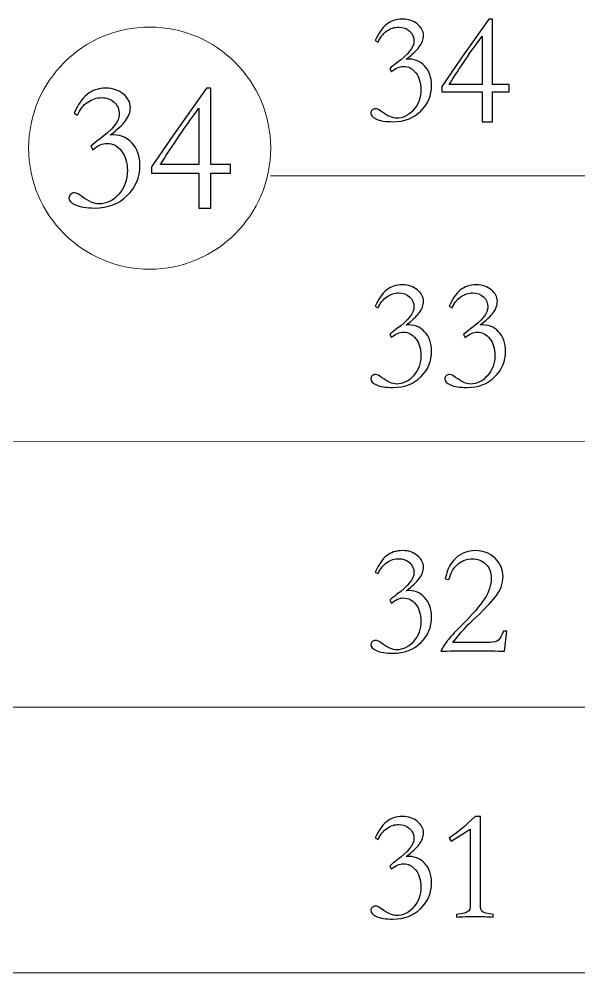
# Model space of a CAD drawing. Header units: millimetres. Extents: x 242 to 1026, y -183 to 372.
# Drawn here: x 576.04 to 585.66, y 159.07 to 175.46 of the extents above; entities that cross this region are included whole.
import ezdxf

# ---------------------------------------------------------------- set-up
doc = ezdxf.new("R2010")
doc.units = ezdxf.units.MM
doc.header["$LTSCALE"] = 30.734
doc.layers.add('layer 1', color=7, linetype='CONTINUOUS')

msp = doc.modelspace()

# ---------------------------------------------------------------- linework, layer by layer
at = {"layer": 'layer 1'}
for points, knots in [([(582.215, 175.062), (582.215, 175.062), (582.166, 175.089), (582.166, 175.089), (582.166, 175.089), (582.219, 175.213), (582.282, 175.306), (582.356, 175.366), (582.356, 175.366), (582.43, 175.427), (582.523, 175.457), (582.635, 175.457), (582.635, 175.457), (582.736, 175.457), (582.821, 175.428), (582.89, 175.371), (582.89, 175.371), (582.958, 175.313), (582.993, 175.249), (582.993, 175.178), (582.993, 175.178), (582.993, 175.108), (582.969, 175.041), (582.921, 174.978), (582.921, 174.978), (582.873, 174.915), (582.799, 174.845), (582.697, 174.769), (582.697, 174.769), (582.829, 174.778), (582.935, 174.739), (583.014, 174.653), (583.014, 174.653), (583.094, 174.566), (583.134, 174.455), (583.134, 174.319), (583.134, 174.319), (583.134, 174.144), (583.071, 173.996), (582.947, 173.875), (582.947, 173.875), (582.822, 173.754), (582.663, 173.694), (582.47, 173.694), (582.47, 173.694), (582.345, 173.694), (582.25, 173.708), (582.185, 173.738), (582.185, 173.738), (582.12, 173.768), (582.088, 173.803), (582.088, 173.843), (582.088, 173.843), (582.088, 173.861), (582.096, 173.877), (582.114, 173.893), (582.114, 173.893), (582.131, 173.908), (582.149, 173.916), (582.169, 173.916), (582.169, 173.916), (582.2, 173.916), (582.235, 173.899), (582.275, 173.867), (582.275, 173.867), (582.376, 173.791), (582.462, 173.753), (582.532, 173.753), (582.532, 173.753), (582.642, 173.753), (582.739, 173.801), (582.823, 173.897), (582.823, 173.897), (582.907, 173.992), (582.949, 174.109), (582.949, 174.246), (582.949, 174.246), (582.949, 174.362), (582.921, 174.457), (582.864, 174.532), (582.864, 174.532), (582.807, 174.607), (582.735, 174.645), (582.649, 174.645), (582.649, 174.645), (582.582, 174.645), (582.513, 174.614), (582.443, 174.552), (582.443, 174.552), (582.443, 174.552), (582.413, 174.604), (582.413, 174.604), (582.413, 174.604), (582.449, 174.636), (582.489, 174.669), (582.532, 174.701), (582.532, 174.701), (582.731, 174.848), (582.83, 174.971), (582.83, 175.073), (582.83, 175.073), (582.83, 175.147), (582.805, 175.206), (582.756, 175.251), (582.756, 175.251), (582.706, 175.297), (582.644, 175.319), (582.57, 175.319), (582.57, 175.319), (582.498, 175.319), (582.43, 175.297), (582.366, 175.253), (582.366, 175.253), (582.301, 175.208), (582.251, 175.145), (582.215, 175.062)], [0, 0, 0, 0, 0.033333, 0.033333, 0.033333, 0.033333, 0.066667, 0.066667, 0.066667, 0.066667, 0.1, 0.1, 0.1, 0.1, 0.133333, 0.133333, 0.133333, 0.133333, 0.166667, 0.166667, 0.166667, 0.166667, 0.2, 0.2, 0.2, 0.2, 0.233333, 0.233333, 0.233333, 0.233333, 0.266667, 0.266667, 0.266667, 0.266667, 0.3, 0.3, 0.3, 0.3, 0.333333, 0.333333, 0.333333, 0.333333, 0.366667, 0.366667, 0.366667, 0.366667, 0.4, 0.4, 0.4, 0.4, 0.433333, 0.433333, 0.433333, 0.433333, 0.466667, 0.466667, 0.466667, 0.466667, 0.5, 0.5, 0.5, 0.5, 0.533333, 0.533333, 0.533333, 0.533333, 0.566667, 0.566667, 0.566667, 0.566667, 0.6, 0.6, 0.6, 0.6, 0.633333, 0.633333, 0.633333, 0.633333, 0.666667, 0.666667, 0.666667, 0.666667, 0.7, 0.7, 0.7, 0.7, 0.733333, 0.733333, 0.733333, 0.733333, 0.766667, 0.766667, 0.766667, 0.766667, 0.8, 0.8, 0.8, 0.8, 0.833333, 0.833333, 0.833333, 0.833333, 0.866667, 0.866667, 0.866667, 0.866667, 0.9, 0.9, 0.9, 0.9, 0.933333, 0.933333, 0.933333, 0.933333, 1, 1, 1, 1]), ([(584.114, 175.457), (584.114, 175.457), (584.179, 175.457), (584.179, 175.457), (584.179, 175.457), (584.179, 175.457), (584.179, 174.333), (584.179, 174.333), (584.179, 174.333), (584.179, 174.333), (584.467, 174.333), (584.467, 174.333), (584.467, 174.333), (584.467, 174.333), (584.467, 174.208), (584.467, 174.208), (584.467, 174.208), (584.467, 174.208), (584.179, 174.208), (584.179, 174.208), (584.179, 174.208), (584.179, 174.208), (584.179, 173.694), (584.179, 173.694), (584.179, 173.694), (584.179, 173.694), (584.001, 173.694), (584.001, 173.694), (584.001, 173.694), (584.001, 173.694), (584.001, 174.208), (584.001, 174.208), (584.001, 174.208), (584.001, 174.208), (583.307, 174.208), (583.307, 174.208), (583.307, 174.208), (583.307, 174.208), (583.307, 174.298), (583.307, 174.298), (583.307, 174.298), (583.307, 174.298), (583.629, 174.769), (583.629, 174.769), (583.629, 174.769), (583.629, 174.769), (584.114, 175.457), (584.114, 175.457)], [0, 0, 0, 0, 0.076923, 0.076923, 0.076923, 0.076923, 0.153846, 0.153846, 0.153846, 0.153846, 0.230769, 0.230769, 0.230769, 0.230769, 0.307692, 0.307692, 0.307692, 0.307692, 0.384615, 0.384615, 0.384615, 0.384615, 0.461538, 0.461538, 0.461538, 0.461538, 0.538462, 0.538462, 0.538462, 0.538462, 0.615385, 0.615385, 0.615385, 0.615385, 0.692308, 0.692308, 0.692308, 0.692308, 0.769231, 0.769231, 0.769231, 0.769231, 0.846154, 0.846154, 0.846154, 0.846154, 1, 1, 1, 1]), ([(584.001, 174.333), (584.001, 174.333), (584.001, 175.165), (584.001, 175.165), (584.001, 175.165), (583.755, 174.823), (583.567, 174.546), (583.437, 174.333), (583.437, 174.333), (583.437, 174.333), (584.001, 174.333), (584.001, 174.333)], [0, 0, 0, 0, 0.25, 0.25, 0.25, 0.25, 0.5, 0.5, 0.5, 0.5, 1, 1, 1, 1]), ([(577.05, 173.808), (577.05, 173.808), (576.993, 173.839), (576.993, 173.839), (576.993, 173.839), (577.054, 173.985), (577.128, 174.093), (577.214, 174.163), (577.214, 174.163), (577.3, 174.234), (577.409, 174.269), (577.54, 174.269), (577.54, 174.269), (577.658, 174.269), (577.757, 174.235), (577.837, 174.168), (577.837, 174.168), (577.917, 174.101), (577.957, 174.026), (577.957, 173.944), (577.957, 173.944), (577.957, 173.861), (577.929, 173.783), (577.873, 173.71), (577.873, 173.71), (577.817, 173.636), (577.73, 173.555), (577.612, 173.466), (577.612, 173.466), (577.766, 173.477), (577.889, 173.432), (577.982, 173.33), (577.982, 173.33), (578.075, 173.229), (578.121, 173.1), (578.121, 172.942), (578.121, 172.942), (578.121, 172.737), (578.048, 172.564), (577.903, 172.423), (577.903, 172.423), (577.758, 172.282), (577.572, 172.211), (577.347, 172.211), (577.347, 172.211), (577.201, 172.211), (577.091, 172.229), (577.015, 172.264), (577.015, 172.264), (576.939, 172.298), (576.901, 172.339), (576.901, 172.385), (576.901, 172.385), (576.901, 172.406), (576.911, 172.426), (576.931, 172.444), (576.931, 172.444), (576.951, 172.462), (576.973, 172.471), (576.996, 172.471), (576.996, 172.471), (577.032, 172.471), (577.073, 172.452), (577.119, 172.414), (577.119, 172.414), (577.237, 172.325), (577.337, 172.281), (577.419, 172.281), (577.419, 172.281), (577.548, 172.281), (577.661, 172.337), (577.759, 172.448), (577.759, 172.448), (577.857, 172.56), (577.906, 172.696), (577.906, 172.856), (577.906, 172.856), (577.906, 172.991), (577.873, 173.102), (577.807, 173.19), (577.807, 173.19), (577.74, 173.277), (577.657, 173.321), (577.555, 173.321), (577.555, 173.321), (577.477, 173.321), (577.397, 173.285), (577.315, 173.213), (577.315, 173.213), (577.315, 173.213), (577.28, 173.273), (577.28, 173.273), (577.28, 173.273), (577.323, 173.311), (577.369, 173.349), (577.419, 173.387), (577.419, 173.387), (577.651, 173.558), (577.767, 173.702), (577.767, 173.82), (577.767, 173.82), (577.767, 173.907), (577.738, 173.976), (577.68, 174.029), (577.68, 174.029), (577.622, 174.082), (577.55, 174.108), (577.464, 174.108), (577.464, 174.108), (577.379, 174.108), (577.3, 174.082), (577.225, 174.03), (577.225, 174.03), (577.15, 173.979), (577.092, 173.905), (577.05, 173.808)], [0, 0, 0, 0, 0.033333, 0.033333, 0.033333, 0.033333, 0.066667, 0.066667, 0.066667, 0.066667, 0.1, 0.1, 0.1, 0.1, 0.133333, 0.133333, 0.133333, 0.133333, 0.166667, 0.166667, 0.166667, 0.166667, 0.2, 0.2, 0.2, 0.2, 0.233333, 0.233333, 0.233333, 0.233333, 0.266667, 0.266667, 0.266667, 0.266667, 0.3, 0.3, 0.3, 0.3, 0.333333, 0.333333, 0.333333, 0.333333, 0.366667, 0.366667, 0.366667, 0.366667, 0.4, 0.4, 0.4, 0.4, 0.433333, 0.433333, 0.433333, 0.433333, 0.466667, 0.466667, 0.466667, 0.466667, 0.5, 0.5, 0.5, 0.5, 0.533333, 0.533333, 0.533333, 0.533333, 0.566667, 0.566667, 0.566667, 0.566667, 0.6, 0.6, 0.6, 0.6, 0.633333, 0.633333, 0.633333, 0.633333, 0.666667, 0.666667, 0.666667, 0.666667, 0.7, 0.7, 0.7, 0.7, 0.733333, 0.733333, 0.733333, 0.733333, 0.766667, 0.766667, 0.766667, 0.766667, 0.8, 0.8, 0.8, 0.8, 0.833333, 0.833333, 0.833333, 0.833333, 0.866667, 0.866667, 0.866667, 0.866667, 0.9, 0.9, 0.9, 0.9, 0.933333, 0.933333, 0.933333, 0.933333, 1, 1, 1, 1]), ([(579.265, 174.269), (579.265, 174.269), (579.341, 174.269), (579.341, 174.269), (579.341, 174.269), (579.341, 174.269), (579.341, 172.957), (579.341, 172.957), (579.341, 172.957), (579.341, 172.957), (579.676, 172.957), (579.676, 172.957), (579.676, 172.957), (579.676, 172.957), (579.676, 172.812), (579.676, 172.812), (579.676, 172.812), (579.676, 172.812), (579.341, 172.812), (579.341, 172.812), (579.341, 172.812), (579.341, 172.812), (579.341, 172.211), (579.341, 172.211), (579.341, 172.211), (579.341, 172.211), (579.133, 172.211), (579.133, 172.211), (579.133, 172.211), (579.133, 172.211), (579.133, 172.812), (579.133, 172.812), (579.133, 172.812), (579.133, 172.812), (578.323, 172.812), (578.323, 172.812), (578.323, 172.812), (578.323, 172.812), (578.323, 172.916), (578.323, 172.916), (578.323, 172.916), (578.323, 172.916), (578.7, 173.466), (578.7, 173.466), (578.7, 173.466), (578.7, 173.466), (579.265, 174.269), (579.265, 174.269)], [0, 0, 0, 0, 0.076923, 0.076923, 0.076923, 0.076923, 0.153846, 0.153846, 0.153846, 0.153846, 0.230769, 0.230769, 0.230769, 0.230769, 0.307692, 0.307692, 0.307692, 0.307692, 0.384615, 0.384615, 0.384615, 0.384615, 0.461538, 0.461538, 0.461538, 0.461538, 0.538462, 0.538462, 0.538462, 0.538462, 0.615385, 0.615385, 0.615385, 0.615385, 0.692308, 0.692308, 0.692308, 0.692308, 0.769231, 0.769231, 0.769231, 0.769231, 0.846154, 0.846154, 0.846154, 0.846154, 1, 1, 1, 1]), ([(579.133, 172.957), (579.133, 172.957), (579.133, 173.928), (579.133, 173.928), (579.133, 173.928), (578.846, 173.53), (578.627, 173.206), (578.475, 172.957), (578.475, 172.957), (578.475, 172.957), (579.133, 172.957), (579.133, 172.957)], [0, 0, 0, 0, 0.25, 0.25, 0.25, 0.25, 0.5, 0.5, 0.5, 0.5, 1, 1, 1, 1]), ([(582.215, 170.495), (582.215, 170.495), (582.166, 170.522), (582.166, 170.522), (582.166, 170.522), (582.219, 170.647), (582.282, 170.739), (582.356, 170.8), (582.356, 170.8), (582.43, 170.86), (582.523, 170.89), (582.635, 170.89), (582.635, 170.89), (582.736, 170.89), (582.821, 170.862), (582.89, 170.804), (582.89, 170.804), (582.958, 170.746), (582.993, 170.682), (582.993, 170.611), (582.993, 170.611), (582.993, 170.541), (582.969, 170.474), (582.921, 170.411), (582.921, 170.411), (582.873, 170.348), (582.799, 170.278), (582.697, 170.202), (582.697, 170.202), (582.829, 170.211), (582.935, 170.172), (583.014, 170.086), (583.014, 170.086), (583.094, 169.999), (583.134, 169.888), (583.134, 169.753), (583.134, 169.753), (583.134, 169.577), (583.071, 169.429), (582.947, 169.308), (582.947, 169.308), (582.822, 169.187), (582.663, 169.127), (582.47, 169.127), (582.47, 169.127), (582.345, 169.127), (582.25, 169.142), (582.185, 169.171), (582.185, 169.171), (582.12, 169.201), (582.088, 169.236), (582.088, 169.276), (582.088, 169.276), (582.088, 169.294), (582.096, 169.31), (582.114, 169.326), (582.114, 169.326), (582.131, 169.341), (582.149, 169.349), (582.169, 169.349), (582.169, 169.349), (582.2, 169.349), (582.235, 169.333), (582.275, 169.3), (582.275, 169.3), (582.376, 169.224), (582.462, 169.186), (582.532, 169.186), (582.532, 169.186), (582.642, 169.186), (582.739, 169.234), (582.823, 169.33), (582.823, 169.33), (582.907, 169.426), (582.949, 169.542), (582.949, 169.679), (582.949, 169.679), (582.949, 169.795), (582.921, 169.89), (582.864, 169.965), (582.864, 169.965), (582.807, 170.04), (582.735, 170.078), (582.649, 170.078), (582.649, 170.078), (582.582, 170.078), (582.513, 170.047), (582.443, 169.986), (582.443, 169.986), (582.443, 169.986), (582.413, 170.037), (582.413, 170.037), (582.413, 170.037), (582.449, 170.07), (582.489, 170.102), (582.532, 170.135), (582.532, 170.135), (582.731, 170.281), (582.83, 170.405), (582.83, 170.506), (582.83, 170.506), (582.83, 170.58), (582.805, 170.639), (582.756, 170.685), (582.756, 170.685), (582.706, 170.73), (582.644, 170.752), (582.57, 170.752), (582.57, 170.752), (582.498, 170.752), (582.43, 170.73), (582.366, 170.686), (582.366, 170.686), (582.301, 170.642), (582.251, 170.578), (582.215, 170.495)], [0, 0, 0, 0, 0.033333, 0.033333, 0.033333, 0.033333, 0.066667, 0.066667, 0.066667, 0.066667, 0.1, 0.1, 0.1, 0.1, 0.133333, 0.133333, 0.133333, 0.133333, 0.166667, 0.166667, 0.166667, 0.166667, 0.2, 0.2, 0.2, 0.2, 0.233333, 0.233333, 0.233333, 0.233333, 0.266667, 0.266667, 0.266667, 0.266667, 0.3, 0.3, 0.3, 0.3, 0.333333, 0.333333, 0.333333, 0.333333, 0.366667, 0.366667, 0.366667, 0.366667, 0.4, 0.4, 0.4, 0.4, 0.433333, 0.433333, 0.433333, 0.433333, 0.466667, 0.466667, 0.466667, 0.466667, 0.5, 0.5, 0.5, 0.5, 0.533333, 0.533333, 0.533333, 0.533333, 0.566667, 0.566667, 0.566667, 0.566667, 0.6, 0.6, 0.6, 0.6, 0.633333, 0.633333, 0.633333, 0.633333, 0.666667, 0.666667, 0.666667, 0.666667, 0.7, 0.7, 0.7, 0.7, 0.733333, 0.733333, 0.733333, 0.733333, 0.766667, 0.766667, 0.766667, 0.766667, 0.8, 0.8, 0.8, 0.8, 0.833333, 0.833333, 0.833333, 0.833333, 0.866667, 0.866667, 0.866667, 0.866667, 0.9, 0.9, 0.9, 0.9, 0.933333, 0.933333, 0.933333, 0.933333, 1, 1, 1, 1]), ([(583.486, 170.495), (583.486, 170.495), (583.437, 170.522), (583.437, 170.522), (583.437, 170.522), (583.489, 170.647), (583.553, 170.739), (583.627, 170.8), (583.627, 170.8), (583.701, 170.86), (583.794, 170.89), (583.906, 170.89), (583.906, 170.89), (584.007, 170.89), (584.092, 170.862), (584.16, 170.804), (584.16, 170.804), (584.229, 170.746), (584.263, 170.682), (584.263, 170.611), (584.263, 170.611), (584.263, 170.541), (584.24, 170.474), (584.192, 170.411), (584.192, 170.411), (584.144, 170.348), (584.069, 170.278), (583.968, 170.202), (583.968, 170.202), (584.1, 170.211), (584.206, 170.172), (584.285, 170.086), (584.285, 170.086), (584.365, 169.999), (584.404, 169.888), (584.404, 169.753), (584.404, 169.753), (584.404, 169.577), (584.342, 169.429), (584.217, 169.308), (584.217, 169.308), (584.093, 169.187), (583.934, 169.127), (583.741, 169.127), (583.741, 169.127), (583.616, 169.127), (583.521, 169.142), (583.456, 169.171), (583.456, 169.171), (583.391, 169.201), (583.359, 169.236), (583.359, 169.276), (583.359, 169.276), (583.359, 169.294), (583.367, 169.31), (583.384, 169.326), (583.384, 169.326), (583.401, 169.341), (583.42, 169.349), (583.44, 169.349), (583.44, 169.349), (583.47, 169.349), (583.506, 169.333), (583.545, 169.3), (583.545, 169.3), (583.647, 169.224), (583.732, 169.186), (583.803, 169.186), (583.803, 169.186), (583.913, 169.186), (584.01, 169.234), (584.094, 169.33), (584.094, 169.33), (584.178, 169.426), (584.22, 169.542), (584.22, 169.679), (584.22, 169.679), (584.22, 169.795), (584.192, 169.89), (584.135, 169.965), (584.135, 169.965), (584.078, 170.04), (584.006, 170.078), (583.919, 170.078), (583.919, 170.078), (583.852, 170.078), (583.784, 170.047), (583.713, 169.986), (583.713, 169.986), (583.713, 169.986), (583.684, 170.037), (583.684, 170.037), (583.684, 170.037), (583.72, 170.07), (583.76, 170.102), (583.803, 170.135), (583.803, 170.135), (584.002, 170.281), (584.101, 170.405), (584.101, 170.506), (584.101, 170.506), (584.101, 170.58), (584.076, 170.639), (584.026, 170.685), (584.026, 170.685), (583.977, 170.73), (583.915, 170.752), (583.841, 170.752), (583.841, 170.752), (583.769, 170.752), (583.7, 170.73), (583.636, 170.686), (583.636, 170.686), (583.572, 170.642), (583.522, 170.578), (583.486, 170.495)], [0, 0, 0, 0, 0.033333, 0.033333, 0.033333, 0.033333, 0.066667, 0.066667, 0.066667, 0.066667, 0.1, 0.1, 0.1, 0.1, 0.133333, 0.133333, 0.133333, 0.133333, 0.166667, 0.166667, 0.166667, 0.166667, 0.2, 0.2, 0.2, 0.2, 0.233333, 0.233333, 0.233333, 0.233333, 0.266667, 0.266667, 0.266667, 0.266667, 0.3, 0.3, 0.3, 0.3, 0.333333, 0.333333, 0.333333, 0.333333, 0.366667, 0.366667, 0.366667, 0.366667, 0.4, 0.4, 0.4, 0.4, 0.433333, 0.433333, 0.433333, 0.433333, 0.466667, 0.466667, 0.466667, 0.466667, 0.5, 0.5, 0.5, 0.5, 0.533333, 0.533333, 0.533333, 0.533333, 0.566667, 0.566667, 0.566667, 0.566667, 0.6, 0.6, 0.6, 0.6, 0.633333, 0.633333, 0.633333, 0.633333, 0.666667, 0.666667, 0.666667, 0.666667, 0.7, 0.7, 0.7, 0.7, 0.733333, 0.733333, 0.733333, 0.733333, 0.766667, 0.766667, 0.766667, 0.766667, 0.8, 0.8, 0.8, 0.8, 0.833333, 0.833333, 0.833333, 0.833333, 0.866667, 0.866667, 0.866667, 0.866667, 0.9, 0.9, 0.9, 0.9, 0.933333, 0.933333, 0.933333, 0.933333, 1, 1, 1, 1]), ([(582.215, 165.928), (582.215, 165.928), (582.166, 165.955), (582.166, 165.955), (582.166, 165.955), (582.219, 166.08), (582.282, 166.172), (582.356, 166.233), (582.356, 166.233), (582.43, 166.293), (582.523, 166.324), (582.635, 166.324), (582.635, 166.324), (582.736, 166.324), (582.821, 166.295), (582.89, 166.237), (582.89, 166.237), (582.958, 166.179), (582.993, 166.115), (582.993, 166.045), (582.993, 166.045), (582.993, 165.974), (582.969, 165.907), (582.921, 165.844), (582.921, 165.844), (582.873, 165.781), (582.799, 165.711), (582.697, 165.635), (582.697, 165.635), (582.829, 165.644), (582.935, 165.606), (583.014, 165.519), (583.014, 165.519), (583.094, 165.432), (583.134, 165.321), (583.134, 165.186), (583.134, 165.186), (583.134, 165.01), (583.071, 164.862), (582.947, 164.741), (582.947, 164.741), (582.822, 164.62), (582.663, 164.56), (582.47, 164.56), (582.47, 164.56), (582.345, 164.56), (582.25, 164.575), (582.185, 164.605), (582.185, 164.605), (582.12, 164.634), (582.088, 164.669), (582.088, 164.709), (582.088, 164.709), (582.088, 164.727), (582.096, 164.744), (582.114, 164.759), (582.114, 164.759), (582.131, 164.774), (582.149, 164.782), (582.169, 164.782), (582.169, 164.782), (582.2, 164.782), (582.235, 164.766), (582.275, 164.733), (582.275, 164.733), (582.376, 164.657), (582.462, 164.619), (582.532, 164.619), (582.532, 164.619), (582.642, 164.619), (582.739, 164.667), (582.823, 164.763), (582.823, 164.763), (582.907, 164.859), (582.949, 164.975), (582.949, 165.113), (582.949, 165.113), (582.949, 165.228), (582.921, 165.323), (582.864, 165.398), (582.864, 165.398), (582.807, 165.473), (582.735, 165.511), (582.649, 165.511), (582.649, 165.511), (582.582, 165.511), (582.513, 165.48), (582.443, 165.419), (582.443, 165.419), (582.443, 165.419), (582.413, 165.47), (582.413, 165.47), (582.413, 165.47), (582.449, 165.503), (582.489, 165.535), (582.532, 165.568), (582.532, 165.568), (582.731, 165.714), (582.83, 165.838), (582.83, 165.939), (582.83, 165.939), (582.83, 166.013), (582.805, 166.073), (582.756, 166.118), (582.756, 166.118), (582.706, 166.163), (582.644, 166.185), (582.57, 166.185), (582.57, 166.185), (582.498, 166.185), (582.43, 166.163), (582.366, 166.119), (582.366, 166.119), (582.301, 166.075), (582.251, 166.011), (582.215, 165.928)], [0, 0, 0, 0, 0.033333, 0.033333, 0.033333, 0.033333, 0.066667, 0.066667, 0.066667, 0.066667, 0.1, 0.1, 0.1, 0.1, 0.133333, 0.133333, 0.133333, 0.133333, 0.166667, 0.166667, 0.166667, 0.166667, 0.2, 0.2, 0.2, 0.2, 0.233333, 0.233333, 0.233333, 0.233333, 0.266667, 0.266667, 0.266667, 0.266667, 0.3, 0.3, 0.3, 0.3, 0.333333, 0.333333, 0.333333, 0.333333, 0.366667, 0.366667, 0.366667, 0.366667, 0.4, 0.4, 0.4, 0.4, 0.433333, 0.433333, 0.433333, 0.433333, 0.466667, 0.466667, 0.466667, 0.466667, 0.5, 0.5, 0.5, 0.5, 0.533333, 0.533333, 0.533333, 0.533333, 0.566667, 0.566667, 0.566667, 0.566667, 0.6, 0.6, 0.6, 0.6, 0.633333, 0.633333, 0.633333, 0.633333, 0.666667, 0.666667, 0.666667, 0.666667, 0.7, 0.7, 0.7, 0.7, 0.733333, 0.733333, 0.733333, 0.733333, 0.766667, 0.766667, 0.766667, 0.766667, 0.8, 0.8, 0.8, 0.8, 0.833333, 0.833333, 0.833333, 0.833333, 0.866667, 0.866667, 0.866667, 0.866667, 0.9, 0.9, 0.9, 0.9, 0.933333, 0.933333, 0.933333, 0.933333, 1, 1, 1, 1]), ([(584.385, 164.595), (584.255, 164.6), (584.071, 164.603), (583.833, 164.603), (583.833, 164.603), (583.6, 164.603), (583.419, 164.6), (583.291, 164.595), (583.291, 164.595), (583.325, 164.666), (583.368, 164.732), (583.421, 164.796), (583.421, 164.796), (583.473, 164.859), (583.557, 164.948), (583.673, 165.064), (583.673, 165.064), (583.841, 165.232), (583.964, 165.375), (584.041, 165.493), (584.041, 165.493), (584.119, 165.611), (584.158, 165.731), (584.158, 165.852), (584.158, 165.852), (584.158, 165.952), (584.127, 166.032), (584.064, 166.093), (584.064, 166.093), (584.002, 166.155), (583.925, 166.185), (583.833, 166.185), (583.833, 166.185), (583.742, 166.185), (583.66, 166.154), (583.586, 166.092), (583.586, 166.092), (583.512, 166.03), (583.461, 165.942), (583.432, 165.828), (583.432, 165.828), (583.432, 165.828), (583.369, 165.839), (583.369, 165.839), (583.369, 165.839), (583.398, 165.992), (583.459, 166.111), (583.551, 166.196), (583.551, 166.196), (583.643, 166.281), (583.755, 166.324), (583.887, 166.324), (583.887, 166.324), (584.019, 166.324), (584.131, 166.28), (584.223, 166.192), (584.223, 166.192), (584.315, 166.105), (584.361, 165.999), (584.361, 165.877), (584.361, 165.877), (584.361, 165.754), (584.318, 165.639), (584.232, 165.531), (584.232, 165.531), (584.146, 165.424), (584.017, 165.29), (583.843, 165.129), (583.843, 165.129), (583.751, 165.044), (583.637, 164.917), (583.499, 164.747), (583.499, 164.747), (583.499, 164.747), (584.136, 164.747), (584.136, 164.747), (584.136, 164.747), (584.205, 164.747), (584.253, 164.759), (584.281, 164.783), (584.281, 164.783), (584.309, 164.808), (584.338, 164.861), (584.369, 164.942), (584.369, 164.942), (584.369, 164.942), (584.426, 164.942), (584.426, 164.942), (584.426, 164.942), (584.426, 164.942), (584.385, 164.595), (584.385, 164.595)], [0, 0, 0, 0, 0.041667, 0.041667, 0.041667, 0.041667, 0.083333, 0.083333, 0.083333, 0.083333, 0.125, 0.125, 0.125, 0.125, 0.166667, 0.166667, 0.166667, 0.166667, 0.208333, 0.208333, 0.208333, 0.208333, 0.25, 0.25, 0.25, 0.25, 0.291667, 0.291667, 0.291667, 0.291667, 0.333333, 0.333333, 0.333333, 0.333333, 0.375, 0.375, 0.375, 0.375, 0.416667, 0.416667, 0.416667, 0.416667, 0.458333, 0.458333, 0.458333, 0.458333, 0.5, 0.5, 0.5, 0.5, 0.541667, 0.541667, 0.541667, 0.541667, 0.583333, 0.583333, 0.583333, 0.583333, 0.625, 0.625, 0.625, 0.625, 0.666667, 0.666667, 0.666667, 0.666667, 0.708333, 0.708333, 0.708333, 0.708333, 0.75, 0.75, 0.75, 0.75, 0.791667, 0.791667, 0.791667, 0.791667, 0.833333, 0.833333, 0.833333, 0.833333, 0.875, 0.875, 0.875, 0.875, 0.916667, 0.916667, 0.916667, 0.916667, 1, 1, 1, 1]), ([(582.215, 161.361), (582.215, 161.361), (582.166, 161.388), (582.166, 161.388), (582.166, 161.388), (582.219, 161.513), (582.282, 161.605), (582.356, 161.666), (582.356, 161.666), (582.43, 161.726), (582.523, 161.757), (582.635, 161.757), (582.635, 161.757), (582.736, 161.757), (582.821, 161.728), (582.89, 161.67), (582.89, 161.67), (582.958, 161.612), (582.993, 161.548), (582.993, 161.478), (582.993, 161.478), (582.993, 161.407), (582.969, 161.34), (582.921, 161.277), (582.921, 161.277), (582.873, 161.214), (582.799, 161.144), (582.697, 161.069), (582.697, 161.069), (582.829, 161.078), (582.935, 161.039), (583.014, 160.952), (583.014, 160.952), (583.094, 160.865), (583.134, 160.754), (583.134, 160.619), (583.134, 160.619), (583.134, 160.444), (583.071, 160.296), (582.947, 160.174), (582.947, 160.174), (582.822, 160.053), (582.663, 159.993), (582.47, 159.993), (582.47, 159.993), (582.345, 159.993), (582.25, 160.008), (582.185, 160.038), (582.185, 160.038), (582.12, 160.067), (582.088, 160.102), (582.088, 160.142), (582.088, 160.142), (582.088, 160.16), (582.096, 160.177), (582.114, 160.192), (582.114, 160.192), (582.131, 160.207), (582.149, 160.215), (582.169, 160.215), (582.169, 160.215), (582.2, 160.215), (582.235, 160.199), (582.275, 160.166), (582.275, 160.166), (582.376, 160.091), (582.462, 160.053), (582.532, 160.053), (582.532, 160.053), (582.642, 160.053), (582.739, 160.1), (582.823, 160.196), (582.823, 160.196), (582.907, 160.292), (582.949, 160.408), (582.949, 160.546), (582.949, 160.546), (582.949, 160.661), (582.921, 160.757), (582.864, 160.832), (582.864, 160.832), (582.807, 160.906), (582.735, 160.944), (582.649, 160.944), (582.649, 160.944), (582.582, 160.944), (582.513, 160.913), (582.443, 160.852), (582.443, 160.852), (582.443, 160.852), (582.413, 160.903), (582.413, 160.903), (582.413, 160.903), (582.449, 160.936), (582.489, 160.968), (582.532, 161.001), (582.532, 161.001), (582.731, 161.147), (582.83, 161.271), (582.83, 161.372), (582.83, 161.372), (582.83, 161.446), (582.805, 161.506), (582.756, 161.551), (582.756, 161.551), (582.706, 161.596), (582.644, 161.619), (582.57, 161.619), (582.57, 161.619), (582.498, 161.619), (582.43, 161.596), (582.366, 161.552), (582.366, 161.552), (582.301, 161.508), (582.251, 161.444), (582.215, 161.361)], [0, 0, 0, 0, 0.033333, 0.033333, 0.033333, 0.033333, 0.066667, 0.066667, 0.066667, 0.066667, 0.1, 0.1, 0.1, 0.1, 0.133333, 0.133333, 0.133333, 0.133333, 0.166667, 0.166667, 0.166667, 0.166667, 0.2, 0.2, 0.2, 0.2, 0.233333, 0.233333, 0.233333, 0.233333, 0.266667, 0.266667, 0.266667, 0.266667, 0.3, 0.3, 0.3, 0.3, 0.333333, 0.333333, 0.333333, 0.333333, 0.366667, 0.366667, 0.366667, 0.366667, 0.4, 0.4, 0.4, 0.4, 0.433333, 0.433333, 0.433333, 0.433333, 0.466667, 0.466667, 0.466667, 0.466667, 0.5, 0.5, 0.5, 0.5, 0.533333, 0.533333, 0.533333, 0.533333, 0.566667, 0.566667, 0.566667, 0.566667, 0.6, 0.6, 0.6, 0.6, 0.633333, 0.633333, 0.633333, 0.633333, 0.666667, 0.666667, 0.666667, 0.666667, 0.7, 0.7, 0.7, 0.7, 0.733333, 0.733333, 0.733333, 0.733333, 0.766667, 0.766667, 0.766667, 0.766667, 0.8, 0.8, 0.8, 0.8, 0.833333, 0.833333, 0.833333, 0.833333, 0.866667, 0.866667, 0.866667, 0.866667, 0.9, 0.9, 0.9, 0.9, 0.933333, 0.933333, 0.933333, 0.933333, 1, 1, 1, 1]), ([(584.193, 160.028), (584.099, 160.034), (583.993, 160.036), (583.876, 160.036), (583.876, 160.036), (583.759, 160.036), (583.653, 160.034), (583.559, 160.028), (583.559, 160.028), (583.559, 160.028), (583.559, 160.072), (583.559, 160.072), (583.559, 160.072), (583.559, 160.072), (583.7, 160.096), (583.7, 160.096), (583.7, 160.096), (583.763, 160.109), (583.795, 160.144), (583.795, 160.202), (583.795, 160.202), (583.795, 160.202), (583.795, 161.54), (583.795, 161.54), (583.795, 161.54), (583.795, 161.54), (583.472, 161.331), (583.472, 161.331), (583.472, 161.331), (583.472, 161.331), (583.434, 161.383), (583.434, 161.383), (583.434, 161.383), (583.559, 161.464), (583.709, 161.589), (583.884, 161.757), (583.884, 161.757), (583.884, 161.757), (583.974, 161.757), (583.974, 161.757), (583.974, 161.757), (583.974, 161.757), (583.974, 160.202), (583.974, 160.202), (583.974, 160.202), (583.974, 160.14), (584.005, 160.104), (584.068, 160.093), (584.068, 160.093), (584.068, 160.093), (584.193, 160.072), (584.193, 160.072), (584.193, 160.072), (584.193, 160.072), (584.193, 160.028), (584.193, 160.028)], [0, 0, 0, 0, 0.066667, 0.066667, 0.066667, 0.066667, 0.133333, 0.133333, 0.133333, 0.133333, 0.2, 0.2, 0.2, 0.2, 0.266667, 0.266667, 0.266667, 0.266667, 0.333333, 0.333333, 0.333333, 0.333333, 0.4, 0.4, 0.4, 0.4, 0.466667, 0.466667, 0.466667, 0.466667, 0.533333, 0.533333, 0.533333, 0.533333, 0.6, 0.6, 0.6, 0.6, 0.666667, 0.666667, 0.666667, 0.666667, 0.733333, 0.733333, 0.733333, 0.733333, 0.8, 0.8, 0.8, 0.8, 0.866667, 0.866667, 0.866667, 0.866667, 1, 1, 1, 1])]:
    msp.add_open_spline(points, degree=3, knots=knots, dxfattribs=at)
at = {"layer": 'layer 1', "lineweight": 20}
for points, knots in [([(578.289, 171.16), (579.437, 171.16), (580.369, 172.092), (580.369, 173.24), (580.369, 173.24), (580.369, 174.389), (579.437, 175.32), (578.289, 175.32), (578.289, 175.32), (577.14, 175.32), (576.209, 174.389), (576.209, 173.24), (576.209, 173.24), (576.209, 172.092), (577.14, 171.16), (578.289, 171.16)], [0, 0, 0, 0, 0.2, 0.2, 0.2, 0.2, 0.4, 0.4, 0.4, 0.4, 0.6, 0.6, 0.6, 0.6, 1, 1, 1, 1]), ([(598.452, 159.068), (598.452, 159.068), (558.071, 159.068), (558.071, 159.068), (558.071, 159.068), (558.071, 159.068), (558.074, 171.166), (558.074, 171.166)], [0, 0, 0, 0, 0.333333, 0.333333, 0.333333, 0.333333, 1, 1, 1, 1]), ([(598.452, 163.634), (598.452, 163.634), (564.811, 163.634), (564.811, 163.634), (564.811, 163.634), (564.811, 163.634), (564.811, 171.166), (564.811, 171.166)], [0, 0, 0, 0, 0.333333, 0.333333, 0.333333, 0.333333, 1, 1, 1, 1]), ([(598.452, 168.2), (598.452, 168.2), (571.55, 168.203), (571.55, 168.203), (571.55, 168.203), (571.55, 168.203), (571.55, 171.166), (571.55, 171.166)], [0, 0, 0, 0, 0.333333, 0.333333, 0.333333, 0.333333, 1, 1, 1, 1])]:
    msp.add_open_spline(points, degree=3, knots=knots, dxfattribs=at)
msp.add_open_spline([(598.452, 172.765), (598.452, 172.765), (580.365, 172.765), (580.365, 172.765)], degree=3, dxfattribs=at)

doc.saveas('drawing.dxf')
